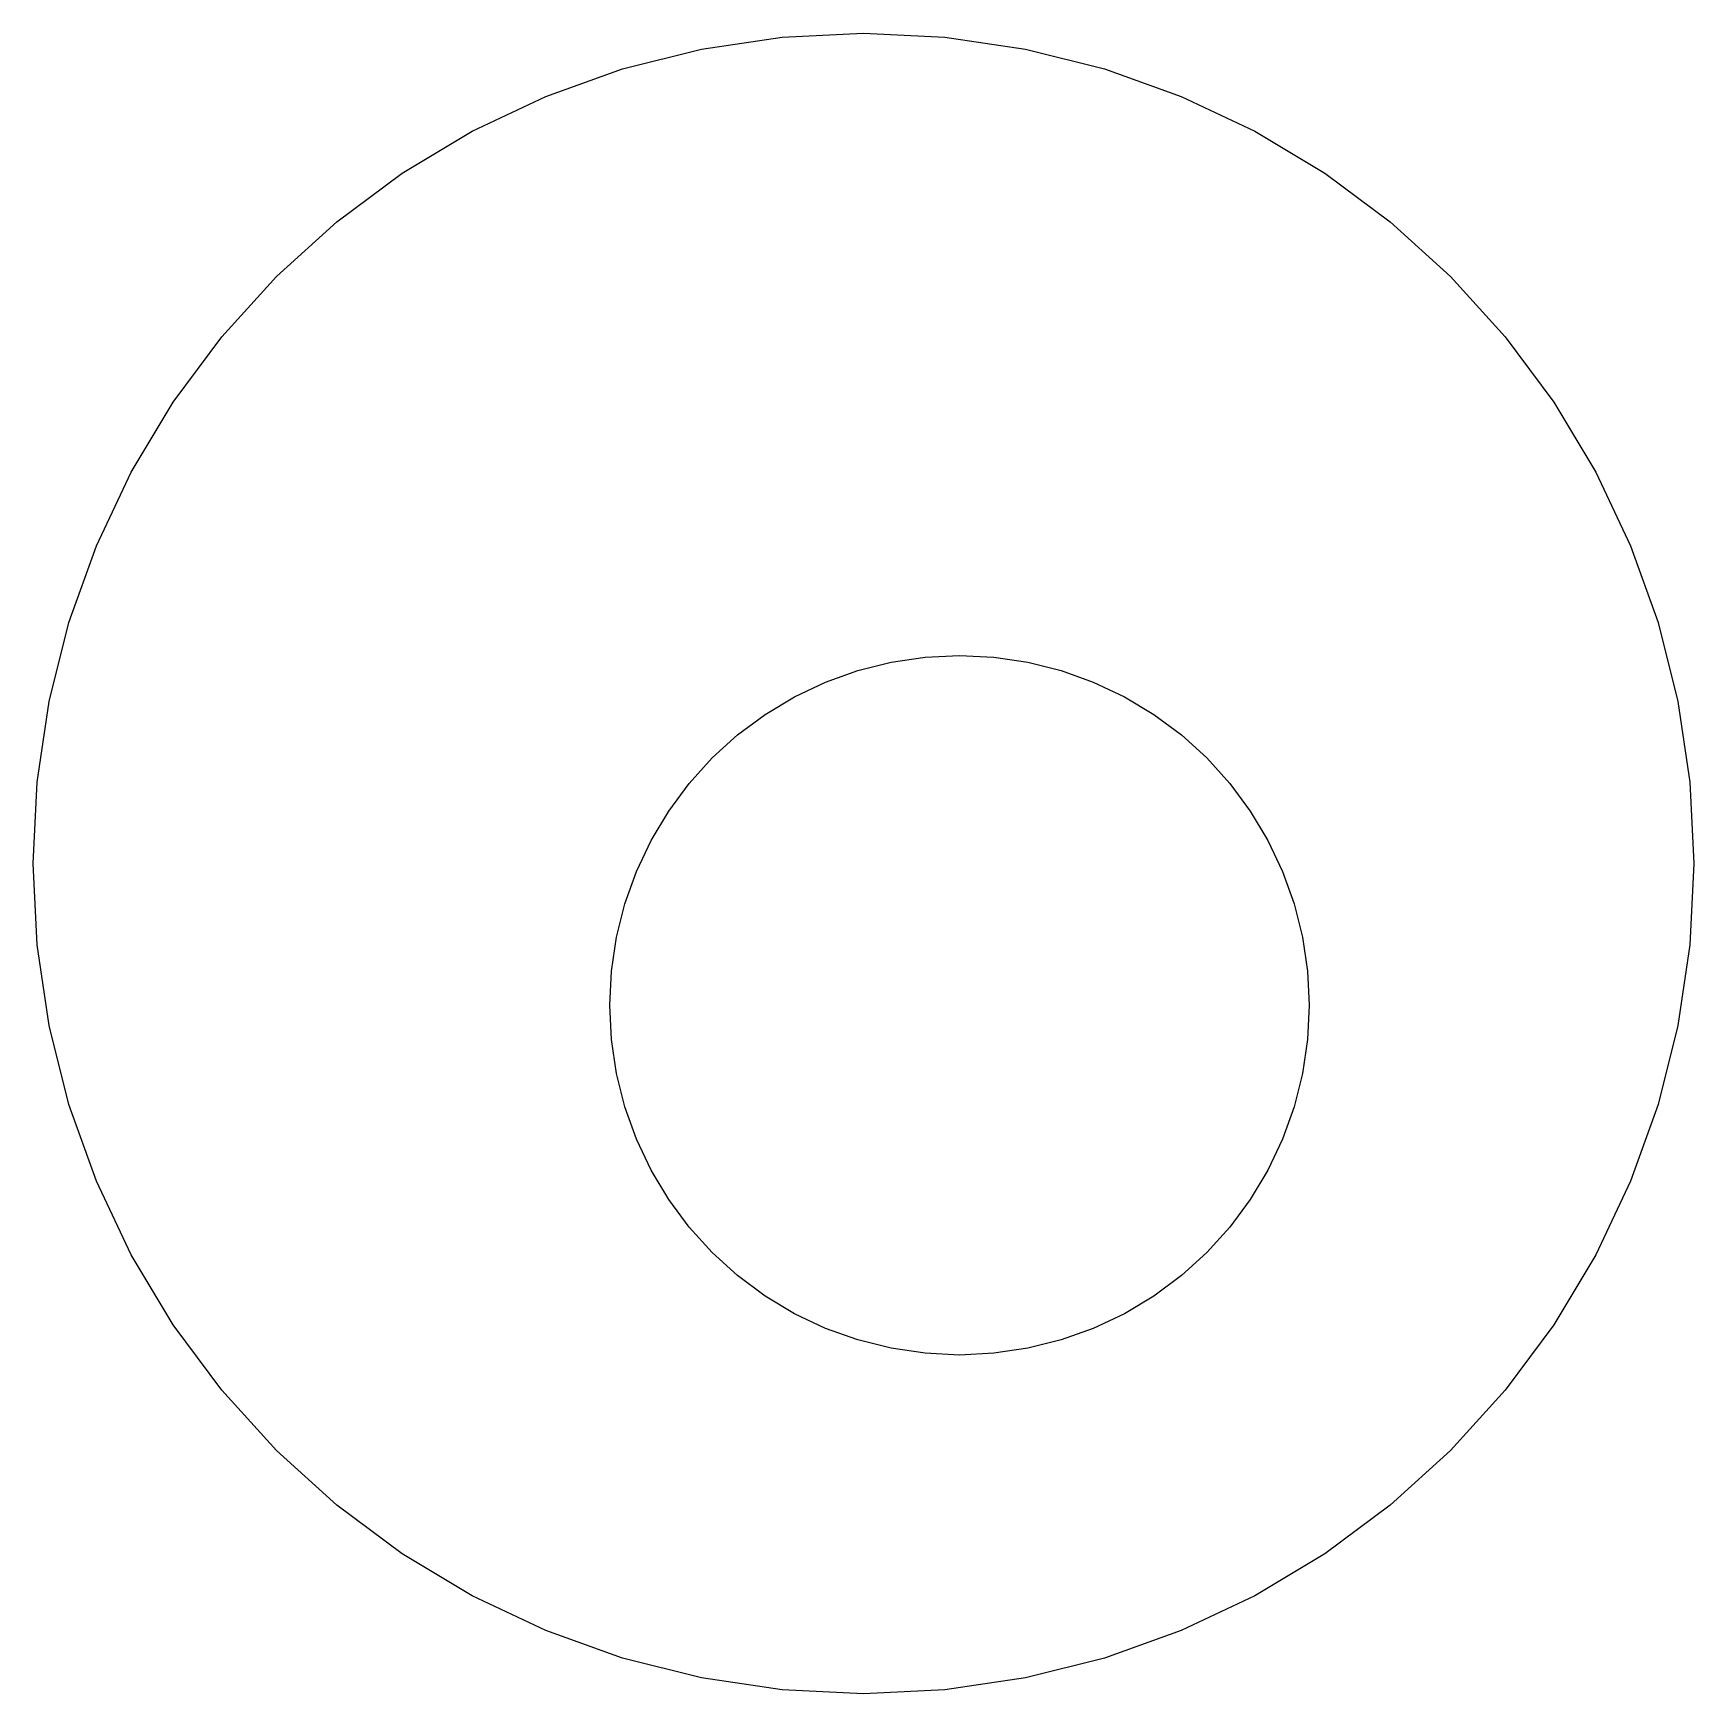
# Model space of a CAD drawing. Header units: millimetres. Extents: x -66.4 to -43.2, y 28.1 to 51.3.
import ezdxf

# ---------------------------------------------------------------- set-up
doc = ezdxf.new("R2010")
doc.units = ezdxf.units.MM

msp = doc.modelspace()

# ---------------------------------------------------------------- linework, layer by layer
msp.add_lwpolyline([(-43.207, 39.675), (-43.263, 38.536), (-43.43, 37.408), (-43.707, 36.303), (-44.091, 35.229), (-44.579, 34.199), (-45.165, 33.221), (-45.844, 32.305), (-46.609, 31.461), (-47.454, 30.695), (-48.37, 30.016), (-49.347, 29.43), (-50.378, 28.943), (-51.451, 28.558), (-52.557, 28.281), (-53.685, 28.114), (-54.823, 28.058), (-55.962, 28.114), (-57.09, 28.281), (-58.195, 28.558), (-59.269, 28.943), (-60.299, 29.43), (-61.277, 30.016), (-62.193, 30.695), (-63.037, 31.461), (-63.803, 32.305), (-64.482, 33.221), (-65.068, 34.199), (-65.555, 35.229), (-65.94, 36.303), (-66.217, 37.408), (-66.384, 38.536), (-66.44, 39.675), (-66.384, 40.813), (-66.217, 41.941), (-65.94, 43.047), (-65.555, 44.12), (-65.068, 45.151), (-64.482, 46.128), (-63.803, 47.044), (-63.037, 47.889), (-62.193, 48.654), (-61.277, 49.333), (-60.299, 49.919), (-59.269, 50.407), (-58.195, 50.791), (-57.09, 51.068), (-55.962, 51.235), (-54.823, 51.291), (-53.685, 51.235), (-52.557, 51.068), (-51.451, 50.791), (-50.378, 50.407), (-49.347, 49.919), (-48.37, 49.333), (-47.454, 48.654), (-46.609, 47.889), (-45.844, 47.044), (-45.165, 46.128), (-44.579, 45.151), (-44.091, 44.12), (-43.707, 43.047), (-43.43, 41.941), (-43.263, 40.813)], close=True)
for points in [[(-54.435, 42.49), (-53.96, 42.56)], [(-53.96, 42.56), (-53.48, 42.584)], [(-53.48, 42.584), (-53.001, 42.56)], [(-53.001, 42.56), (-52.526, 42.49)], [(-55.353, 42.211), (-54.901, 42.373)], [(-54.901, 42.373), (-54.435, 42.49)], [(-52.526, 42.49), (-52.06, 42.373)], [(-52.06, 42.373), (-51.608, 42.211)], [(-55.787, 42.006), (-55.353, 42.211)], [(-51.608, 42.211), (-51.174, 42.006)], [(-56.199, 41.759), (-55.787, 42.006)], [(-51.174, 42.006), (-50.762, 41.759)], [(-56.584, 41.473), (-56.199, 41.759)], [(-50.762, 41.759), (-50.376, 41.473)], [(-56.94, 41.151), (-56.584, 41.473)], [(-50.376, 41.473), (-50.021, 41.151)], [(-57.263, 40.795), (-56.94, 41.151)], [(-50.021, 41.151), (-49.698, 40.795)], [(-57.549, 40.409), (-57.263, 40.795)], [(-49.698, 40.795), (-49.412, 40.409)], [(-57.795, 39.997), (-57.549, 40.409)], [(-49.412, 40.409), (-49.165, 39.997)], [(-58.001, 39.563), (-57.795, 39.997)], [(-49.165, 39.997), (-48.96, 39.563)], [(-58.162, 39.111), (-58.001, 39.563)], [(-48.96, 39.563), (-48.798, 39.111)], [(-58.279, 38.645), (-58.162, 39.111)], [(-48.798, 39.111), (-48.681, 38.645)], [(-58.35, 38.17), (-58.279, 38.645)], [(-48.681, 38.645), (-48.611, 38.17)], [(-58.373, 37.691), (-58.35, 38.17)], [(-48.611, 38.17), (-48.587, 37.691)], [(-58.35, 37.211), (-58.373, 37.691)], [(-48.587, 37.691), (-48.611, 37.211)], [(-58.279, 36.736), (-58.35, 37.211)], [(-48.611, 37.211), (-48.681, 36.736)], [(-58.162, 36.271), (-58.279, 36.736)], [(-48.681, 36.736), (-48.798, 36.271)], [(-58.001, 35.819), (-58.162, 36.271)], [(-48.798, 36.271), (-48.96, 35.819)], [(-57.795, 35.384), (-58.001, 35.819)], [(-48.96, 35.819), (-49.165, 35.384)], [(-57.549, 34.973), (-57.795, 35.384)], [(-49.165, 35.384), (-49.412, 34.973)], [(-57.263, 34.587), (-57.549, 34.973)], [(-49.412, 34.973), (-49.698, 34.587)], [(-56.94, 34.231), (-57.263, 34.587)], [(-49.698, 34.587), (-50.021, 34.231)], [(-56.584, 33.909), (-56.94, 34.231)], [(-50.021, 34.231), (-50.376, 33.909)], [(-56.199, 33.623), (-56.584, 33.909)], [(-50.376, 33.909), (-50.762, 33.623)], [(-55.787, 33.376), (-56.199, 33.623)], [(-50.762, 33.623), (-51.174, 33.376)], [(-55.353, 33.171), (-55.787, 33.376)], [(-51.174, 33.376), (-51.608, 33.171)], [(-54.901, 33.009), (-55.353, 33.171)], [(-54.435, 32.892), (-54.901, 33.009)], [(-52.06, 33.009), (-52.526, 32.892)], [(-51.608, 33.171), (-52.06, 33.009)], [(-53.96, 32.822), (-54.435, 32.892)], [(-53.48, 32.798), (-53.96, 32.822)], [(-53.001, 32.822), (-53.48, 32.798)], [(-52.526, 32.892), (-53.001, 32.822)]]:
    msp.add_lwpolyline(points)

doc.saveas('drawing.dxf')
